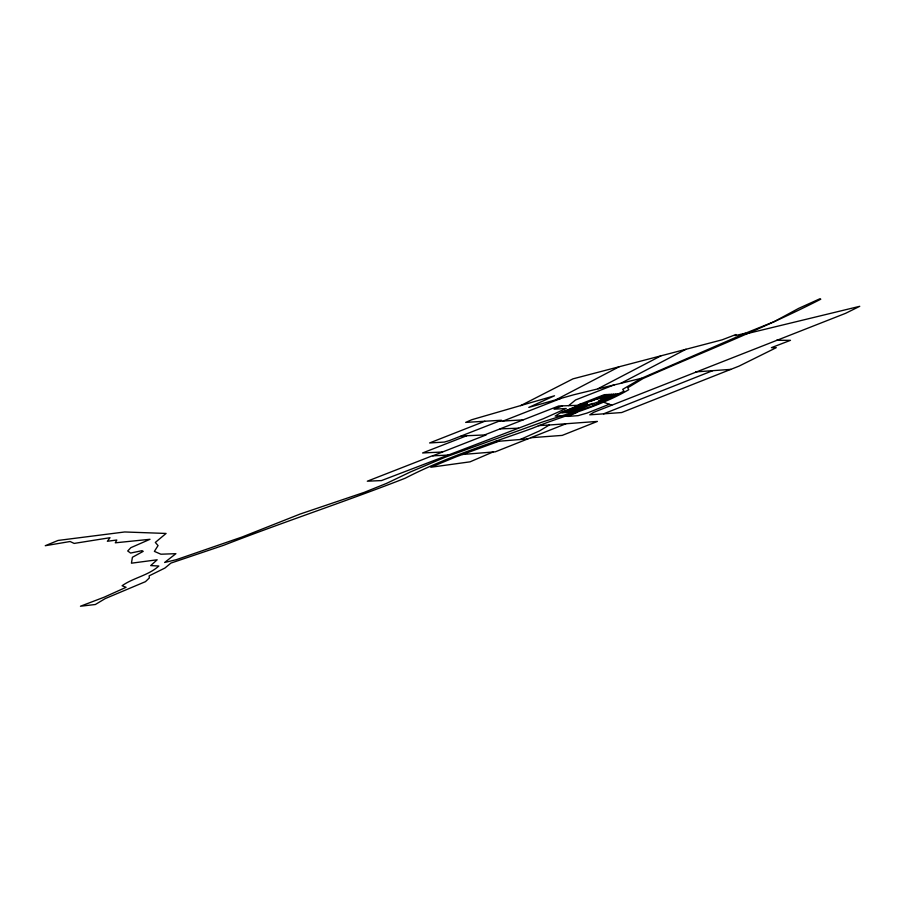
<?xml version="1.0" encoding="UTF-8"?>
<svg xmlns="http://www.w3.org/2000/svg" width="905" height="905" viewBox="0 0 905 905"><rect width="100%" height="100%" fill="white"/><g stroke="black" fill="none" stroke-linecap="round" stroke-linejoin="round"><path stroke-width="1.36" d="M568.645 405.644L575.58 399.953L614.348 384.772M530.726 437.749L562.209 435.396L597.413 421.413L549.267 425.011L539.493 430.927L520.217 439.513M641.532 378.279L622.697 389.365L623.975 391.198L592.684 405.994L543.339 421.707L445.645 457.036L410.632 471.867L386.661 483.338L364.263 492.354L300.2 514.017L242.054 537.016L176.203 559.72L164.62 562.48L175.898 553.679L160.909 554.211L154.382 551.383L158.058 545.579L155.321 542.434L166.079 533.452L124.675 531.97L58.078 540.443L45.25 545.715L70.126 541.518L74.165 543.419L110.003 537.706L107.378 541.269L116.813 540.014L115.286 542.819L150.004 539.29L130.852 547.672L127.707 550.975L130.591 553.057L141.915 550.704L143.239 551.349L132.413 557.265L131.44 563.193L157.165 559.788L150.705 565.591L158.828 566.021C148.397 575.523 133.51 577.662 122.073 585.75L126.067 587.311L104.188 597.187L80.466 606.226L95.353 604.506L105.206 598.601L145.467 581.655L149.314 577.978L149.144 575.84L164.925 568.046L170.875 563.102L223.637 545.296C283.774 521.891 345.077 501.675 405.169 478.236C445.679 457.263 489.537 443.71 532.366 428.303C564.347 415.033 598.635 407.397 628.76 389.682L627.742 387.747L643.082 378.528C702.416 352.158 763.028 328.764 820.801 299.193L819.907 298.774L798.64 308.39L774.092 321.694L745.403 333.232L641.532 378.279L574.132 394.671L528.803 407.408L554.539 395.768L471.867 419.694L465.668 422.397L501.461 420.237L449.366 440.599L444.276 442.081L429.603 442.952L484.854 421.232M556.021 399.75L619.111 366.785M598.001 388.709L660.944 355.835M621.113 383.154L685.979 349.285M520.658 405.632L572.956 378.856L722.156 339.816L735.969 334.522L734.996 335.642L745.403 333.232M492.987 451.991L470.057 461.833L430.78 467.252L456.324 456.731L498.881 441.244M592.684 405.994L618.081 394.082L604.314 394.671L577.096 405.35L558.679 406.006L484.526 434.943M565.297 416.017L567.944 416.391L577.435 412.182M565.93 423.766L495.318 451.81L462.15 454.502M609.269 404.264L587.085 413.065L578.137 415.655L567.944 416.391M746.082 333.866L859.75 306.309L845.655 313.3L593.861 412.25L589.743 414.829L621.678 412.544L739.034 366.118L776.275 347.667L771.411 347.656L790.484 340.325L776.581 340.28M603.567 413.845L712.721 370.665M562.514 405.87L554.064 409.196L566.213 408.494L543.17 418.8L381.469 480.578L367.306 481.2L432.205 455.849L448.19 455.079M503.112 421.04L561.247 398.291M432.737 455.826L486.268 434.875L461.177 435.984M466.72 435.746L422.578 452.964L442.477 452.014M607.006 394.557L596.067 398.834L607.131 398.358M562.593 412.669L574.019 408.212L572.503 408.279M609.223 394.467L590.015 401.435M600.49 398.641L611.441 394.365M566.587 412.499L583.001 406.085L585.659 405.972M602.707 398.551L613.647 394.275M569.245 412.386L591.791 403.585L593.997 403.483M604.925 398.449L615.864 394.173M569.675 412.363L581.101 407.906M610.038 396.594L598.612 401.062L600.128 400.994M618.081 394.082L571.191 412.307L561.077 412.737L601.44 396.967L611.554 396.537M494.65 441.595L527.841 438.891M695.696 371.887L730.799 369.376M498.768 421.3L523.169 419.863M562.763 415.678L555.161 416.096L560.274 412.872L581.779 404.207L579.822 404.275M538.396 425.61L549.267 425.011M580.84 407.85L583.058 407.759M500.137 428.857L518.52 428.212M603.228 402.092L611.757 405.157M585.15 403.868L574.2 408.144L576.417 408.042L587.356 403.766L585.15 403.868"/></g></svg>
